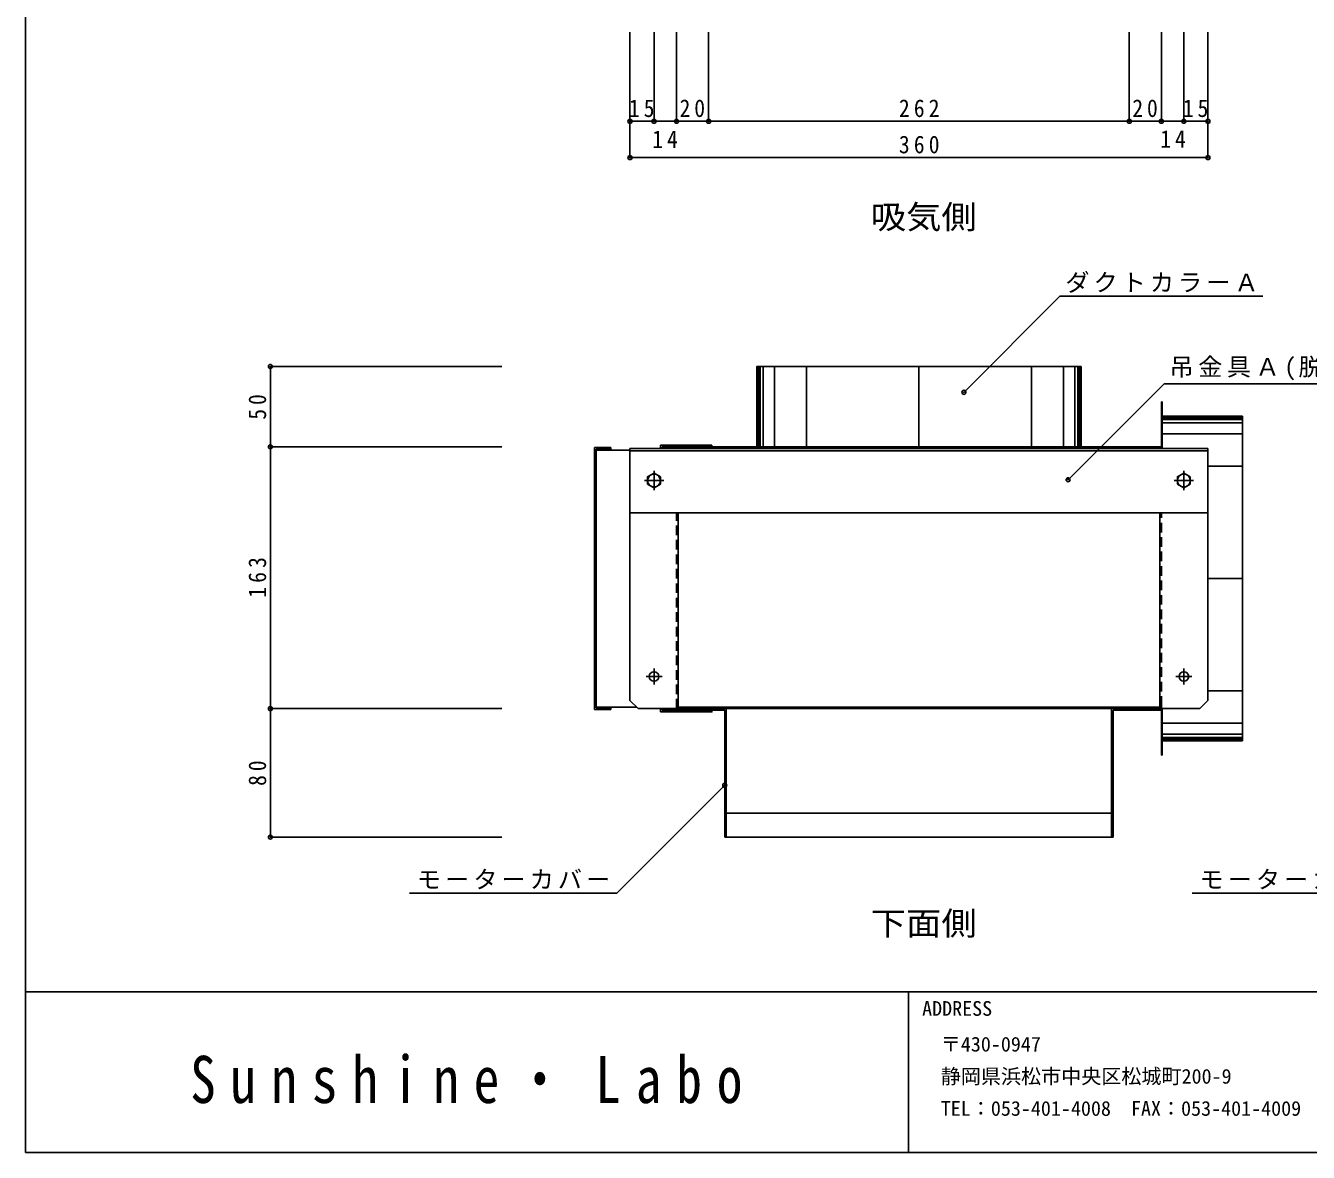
# Model space of a CAD drawing. Units: millimetres, scale not verified. Extents: x -1999 to 2121, y -738 to 667.
# Drawn here: x -1999 to -1201, y -738 to -37 of the extents above; entities that cross this region are included whole.
import ezdxf
from ezdxf.enums import TextEntityAlignment as Align

# ---------------------------------------------------------------- set-up
doc = ezdxf.new("R2010")
doc.units = ezdxf.units.MM
doc.header["$LTSCALE"] = 5
doc.header["$PDMODE"] = 32
doc.header["$PDSIZE"] = 2.5
doc.linetypes.add('CHAIN1', pattern=[8, 5, -1, 1, -1])
doc.linetypes.add('DASHED1', pattern=[1.8, 1.2, -0.6])
doc.layers.add('0-0', color=7, linetype='Continuous')
doc.layers.add('F-0', color=2, linetype='Continuous')
doc.styles.add('ＭＳ ゴシック', font='')
doc.styles.add('ＭＳ 明朝', font='')
doc.styles.get('ＭＳ ゴシック').set_extended_font_data('MS Gothic')
doc.styles.get('ＭＳ 明朝').set_extended_font_data('MS Mincho')

msp = doc.modelspace()

# ---------------------------------------------------------------- linework, layer by layer
at = {"layer": '0-0', "color": 4}
for p, q in [((-1623.06, -118.786), (-1623.06, -40.6)), ((-1623.06, -96.199), (-1623.06, -40.6)), ((-1608.06, -96.199), (-1608.06, -40.6)), ((-1594.06, -96.199), (-1594.06, -40.6)), ((-1574.06, -96.199), (-1574.06, -40.6)), ((-1312.06, -96.199), (-1312.06, -40.6)), ((-1292.06, -96.199), (-1292.06, -40.6)), ((-1278.06, -96.199), (-1278.06, -40.6)), ((-1263.06, -118.786), (-1263.06, -40.6)), ((-1263.06, -96.199), (-1263.06, -40.6)), ((-1623.06, -96.199), (-1608.06, -96.199)), ((-1608.06, -96.199), (-1594.06, -96.199)), ((-1594.06, -96.199), (-1574.06, -96.199)), ((-1574.06, -96.199), (-1312.06, -96.199)), ((-1312.06, -96.199), (-1292.06, -96.199)), ((-1292.06, -96.199), (-1278.06, -96.199)), ((-1278.06, -96.199), (-1263.06, -96.199)), ((-1623.06, -118.786), (-1263.06, -118.786)), ((-1415.058, -264.932), (-1355.235, -205.108)), ((-1355.235, -205.108), (-1228.81, -205.108)), ((-1847.043, -248.848), (-1847.043, -298.848)), ((-1847.043, -248.848), (-1702.797, -248.848)), ((-1350.163, -319.391), (-1290.339, -259.568)), ((-1290.339, -259.568), (-1144.719, -259.568)), ((-1847.043, -298.848), (-1702.797, -298.848)), ((-1847.043, -298.848), (-1847.043, -461.848)), ((-1847.043, -298.848), (-1702.797, -298.848)), ((-1847.043, -461.848), (-1702.797, -461.848)), ((-1847.043, -461.848), (-1847.043, -541.848)), ((-1564.06, -509.561), (-1631.24, -576.741)), ((-1847.043, -541.848), (-1702.797, -541.848)), ((-1760.33, -576.741), (-1631.24, -576.741)), ((-1272.874, -576.741), (-1143.817, -576.741))]:
    msp.add_line(p, q, dxfattribs=at)
at = {"layer": '0-0'}
for p, q in [((-1543.56, -248.848), (-1543.56, -298.848)), ((-1543.06, -248.848), (-1543.06, -298.848)), ((-1542.06, -248.848), (-1542.06, -298.848)), ((-1540.06, -248.848), (-1540.06, -298.848)), ((-1533.06, -248.848), (-1533.06, -298.848)), ((-1513.06, -248.848), (-1513.06, -298.848)), ((-1443.06, -248.848), (-1443.06, -298.848)), ((-1373.06, -248.848), (-1373.06, -298.848)), ((-1353.06, -248.848), (-1353.06, -298.848)), ((-1346.06, -248.848), (-1346.06, -298.848)), ((-1344.06, -248.848), (-1344.06, -298.848)), ((-1343.06, -248.848), (-1343.06, -298.848)), ((-1342.56, -248.848), (-1342.56, -298.848)), ((-1342.06, -248.848), (-1342.06, -298.848)), ((-1291.56, -270.848), (-1292.06, -270.848)), ((-1292.06, -299.848), (-1292.06, -270.848)), ((-1291.56, -299.848), (-1291.56, -270.848)), ((-1241.56, -280.348), (-1291.56, -280.348)), ((-1241.56, -280.848), (-1291.56, -280.848)), ((-1241.56, -281.848), (-1291.56, -281.848)), ((-1241.56, -283.848), (-1291.56, -283.848)), ((-1241.56, -290.848), (-1291.56, -290.848)), ((-1644.06, -300.348), (-1644.06, -461.348)), ((-1635.06, -300.348), (-1644.06, -300.348)), ((-1623.06, -300.848), (-1644.06, -300.848)), ((-1635.06, -299.348), (-1635.06, -300.348)), ((-1263.06, -299.848), (-1623.06, -299.848)), ((-1263.06, -301.448), (-1623.06, -301.448)), ((-1572.06, -297.848), (-1604.06, -297.848)), ((-1604.06, -297.848), (-1604.06, -299.848)), ((-1292.06, -298.848), (-1603.06, -298.848)), ((-1603.06, -298.848), (-1603.06, -299.848)), ((-1594.06, -298.848), (-1594.06, -299.848)), ((-1572.06, -297.848), (-1572.06, -298.848)), ((-1292.06, -298.848), (-1292.06, -299.848)), ((-1263.06, -299.848), (-1263.06, -456.848)), ((-1241.56, -310.848), (-1263.06, -310.848)), ((-1604.06, -317.538), (-1608.06, -315.229)), ((-1604.06, -322.157), (-1604.06, -317.538)), ((-1274.06, -317.538), (-1278.06, -315.229)), ((-1274.06, -322.157), (-1274.06, -317.538)), ((-1612.06, -322.157), (-1608.06, -324.467)), ((-1608.06, -324.467), (-1604.06, -322.157)), ((-1282.06, -322.157), (-1278.06, -324.467)), ((-1278.06, -324.467), (-1274.06, -322.157)), ((-1263.06, -339.848), (-1623.06, -339.848)), ((-1593.06, -461.848), (-1593.06, -339.848)), ((-1293.06, -461.848), (-1293.06, -339.848)), ((-1241.56, -380.848), (-1263.06, -380.848)), ((-1241.56, -380.848), (-1263.06, -380.848)), ((-1241.56, -450.848), (-1263.06, -450.848)), ((-1635.06, -462.348), (-1645.06, -462.348)), ((-1619.06, -460.848), (-1644.06, -460.848)), ((-1635.06, -461.348), (-1644.06, -461.348)), ((-1635.06, -461.348), (-1635.06, -462.348)), ((-1618.06, -461.848), (-1623.06, -456.848)), ((-1268.06, -461.848), (-1618.06, -461.848)), ((-1268.06, -461.848), (-1618.06, -461.848)), ((-1604.06, -461.848), (-1604.06, -463.848)), ((-1603.06, -461.848), (-1603.06, -462.848)), ((-1564.06, -462.848), (-1603.06, -462.848)), ((-1594.06, -461.848), (-1594.06, -462.848)), ((-1293.06, -460.848), (-1593.06, -460.848)), ((-1564.06, -462.848), (-1564.06, -541.848)), ((-1563.06, -461.848), (-1563.06, -541.848)), ((-1323.06, -461.848), (-1323.06, -541.848)), ((-1292.06, -461.848), (-1292.06, -462.848)), ((-1292.06, -490.848), (-1292.06, -461.848)), ((-1291.56, -490.848), (-1291.56, -461.848)), ((-1268.06, -461.848), (-1263.06, -456.848)), ((-1241.56, -470.848), (-1291.56, -470.848)), ((-1241.56, -477.848), (-1291.56, -477.848)), ((-1241.56, -479.848), (-1291.56, -479.848)), ((-1241.56, -480.848), (-1291.56, -480.848)), ((-1241.56, -481.348), (-1291.56, -481.348)), ((-1241.56, -481.848), (-1291.56, -481.848)), ((-1291.853, -490.848), (-1292.06, -490.848)), ((-1323.06, -526.848), (-1563.06, -526.848)), ((-1322.06, -541.848), (-1564.06, -541.848))]:
    msp.add_line(p, q, dxfattribs=at)
at = {"layer": '0-0', "color": 4, "linetype": 'CHAIN1'}
for p, q in [((-1608.06, -325.848), (-1608.06, -313.848)), ((-1278.06, -325.848), (-1278.06, -313.848)), ((-1602.06, -319.848), (-1614.06, -319.848)), ((-1272.06, -319.848), (-1284.06, -319.848)), ((-1608.06, -446.848), (-1608.06, -436.848)), ((-1278.06, -446.848), (-1278.06, -436.848)), ((-1613.06, -441.848), (-1603.06, -441.848)), ((-1283.06, -441.848), (-1273.06, -441.848))]:
    msp.add_line(p, q, dxfattribs=at)
at = {"layer": '0-0', "linetype": 'DASHED1'}
msp.add_line((-1594.06, -461.848), (-1594.06, -339.848), dxfattribs=at)
at = {"layer": '0-0'}
for points in [[(-1342.06, -248.848), (-1544.06, -248.848), (-1544.06, -298.848)], [(-1241.56, -481.848), (-1241.56, -279.848), (-1291.56, -279.848)], [(-1635.06, -299.348), (-1645.06, -299.348), (-1645.06, -462.348)], [(-1623.06, -456.848), (-1623.06, -301.113), (-1623.06, -299.848)], [(-1608.06, -315.229), (-1612.06, -317.538), (-1612.06, -322.157)], [(-1278.06, -315.229), (-1282.06, -317.538), (-1282.06, -322.157)], [(-1572.06, -462.848), (-1572.06, -463.848), (-1604.06, -463.848)], [(-1292.06, -462.848), (-1322.06, -462.848), (-1322.06, -541.848)], [(-1291.56, -490.848), (-1291.619, -490.848), (-1291.853, -490.848)]]:
    msp.add_lwpolyline(points, dxfattribs=at)
at = {"layer": '0-0', "linetype": 'DASHED1'}
msp.add_lwpolyline([(-1292.06, -462.721), (-1292.06, -460.107), (-1292.06, -339.848)], dxfattribs=at)
at = {"layer": '0-0'}
for centre, radius in [((-1608.06, -319.848), 4), ((-1278.06, -319.848), 4), ((-1608.06, -441.848), 3), ((-1278.06, -441.848), 3)]:
    msp.add_circle(centre, radius, dxfattribs=at)
at = {"layer": '0-0', "color": 5}
for p in [(-1623.06, -96.199), (-1608.06, -96.199), (-1594.06, -96.199), (-1574.06, -96.199), (-1312.06, -96.199), (-1292.06, -96.199), (-1278.06, -96.199), (-1263.06, -96.199), (-1623.06, -118.786), (-1263.06, -118.786), (-1847.043, -248.848), (-1415.058, -264.932), (-1847.043, -298.848), (-1350.163, -319.391), (-1847.043, -461.848), (-1564.06, -509.561), (-1847.043, -541.848)]:
    msp.add_point(p, dxfattribs=at)
at = {"layer": 'F-0', "color": 5}
for p, q in [((-1999.481, -638.089), (20.519, -638.089)), ((20.519, -738.089), (-1999.481, -738.089))]:
    msp.add_line(p, q, dxfattribs=at)
at = {"layer": 'F-0'}
msp.add_line((-1449.481, -738.089), (-1449.481, -638.089), dxfattribs=at)
at = {"layer": 'F-0', "color": 5}
msp.add_lwpolyline([(-1999.481, -738.089), (-1999.481, 666.911), (20.519, 666.911)], dxfattribs=at)

# ---------------------------------------------------------------- texts
at = {"layer": '0-0', "style": 'ＭＳ ゴシック', "width": 1.1}
for s, p in [('吸気側', (-1473.081, -167.461)), ('下面側', (-1473.081, -607.278))]:
    msp.add_text(s, height=14.66, dxfattribs=at).set_placement(p, align=Align.BOTTOM_LEFT)
at = {"layer": '0-0', "char_height": 11, "attachment_point": 7, "style": 'ＭＳ ゴシック'}
for s, insert in [('\\T1.36;\\W0.9;15', (-1623.685, -93.699)), ('\\T1.36;\\W0.9;20', (-1592.185, -93.699)), ('\\T1.38;\\W0.9;262', (-1455.56, -93.699)), ('\\T1.36;\\W0.9;20', (-1310.185, -93.699)), ('\\T1.36;\\W0.9;15', (-1278.685, -93.699)), ('\\T1.36;\\W0.9;14', (-1609.126, -112.816)), ('\\T1.36;\\W0.9;14', (-1292.732, -112.686)), ('\\T1.38;\\W0.9;360', (-1455.56, -116.286)), ('\\T1.17;ダクトカラーＡ', (-1351.867, -203.018)), ('\\T1.19;吊金具Ａ(脱着式)', (-1286.971, -257.477)), ('\\T1.17;モーターカバー', (-1755.732, -574.354)), ('\\T1.17;モーターカバー', (-1268.277, -574.354))]:
    msp.add_mtext(s, dxfattribs=dict(at, insert=insert))
at = {"layer": '0-0', "char_height": 11, "attachment_point": 7, "rotation": 90, "style": 'ＭＳ ゴシック'}
for s, insert in [('\\T1.36;\\W0.9;50', (-1849.543, -281.973)), ('\\T1.38;\\W0.9;163', (-1849.543, -392.848)), ('\\T1.36;\\W0.9;80', (-1849.543, -509.973))]:
    msp.add_mtext(s, dxfattribs=dict(at, insert=insert))
at = {"layer": 'F-0', "color": 4, "style": 'ＭＳ ゴシック'}
for s, p in [('ADDRESS', (-1441.093, -655.846)), ('〒430-0947', (-1429.481, -678.089)), ('静岡県浜松市中央区松城町200-9', (-1429.481, -698.089)), ('TEL：053-401-4008  FAX：053-401-4009', (-1429.481, -718.089))]:
    msp.add_text(s, height=9.164, dxfattribs=at).set_placement(p, align=Align.BOTTOM_LEFT)
at = {"layer": 'F-0', "insert": (-1896.966, -707.929), "char_height": 29.33, "attachment_point": 7, "style": 'ＭＳ 明朝'}
msp.add_mtext('\\T1.58;\\W0.8;Sunshine・Labo', dxfattribs=at)

doc.saveas('drawing.dxf')
